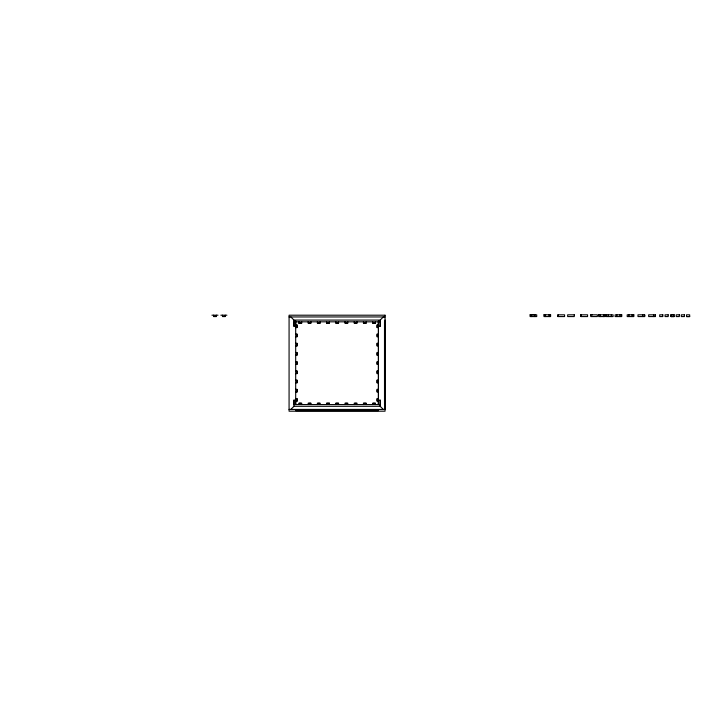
<?xml version="1.0" encoding="UTF-8"?>
<svg xmlns="http://www.w3.org/2000/svg" width="726" height="726" viewBox="0 0 726 726"><rect width="100%" height="100%" fill="white"/><g stroke="black" fill="none" stroke-linecap="round" stroke-linejoin="round"><path stroke-width="1.09" d="M383.301 409.437L380.188 406.315L380.197 400.153L378.437 400.153L378.437 404.563L378.437 321.827L378.446 326.237L380.197 326.237L380.188 321.827L293.93 321.827L293.939 326.237L295.691 326.237L295.682 321.827M385.061 320.075L385.052 409.437L289.075 409.437M557.94 314.821L557.94 316.572L564.565 316.572L564.565 314.821L557.94 314.821L557.94 316.572M603.542 314.803L603.542 316.563L603.542 314.821L605.293 314.803L605.293 316.563L598.669 316.572L598.669 314.803L600.42 314.803L600.42 316.572M605.293 316.563L605.293 314.803L598.669 314.812M655.288 316.572L655.288 314.821L648.663 314.821L648.663 316.572L655.297 316.572L655.288 314.821M295.682 320.783L295.682 404.563L295.691 400.153L293.939 400.153L293.93 404.563L380.188 404.563M290.827 409.437L293.939 406.315L380.188 406.315L380.188 400.153M290.827 316.953L293.939 320.075L380.188 320.075L383.301 316.953M671.033 314.821L674.191 314.803L674.155 316.572L671.033 316.572L671.033 314.821L674.155 314.821M671.033 316.572L674.191 316.554M530.107 314.821L536.723 314.821L536.723 316.572L530.107 316.572L530.107 314.821L534.971 314.821L534.971 316.572M543.974 314.821L550.607 314.821L550.607 316.572L543.974 316.572L543.983 314.812L545.734 314.812M686.587 316.572L689.7 316.572L689.655 314.821L686.533 314.821L686.533 316.572L689.655 316.572M590.746 314.821L597.362 314.821L597.362 316.572L590.746 316.572L590.746 314.803L592.498 314.803M548.856 314.821L550.607 314.821M580.936 314.821L587.57 314.821L587.57 316.572L580.936 316.572L580.936 314.821L580.936 316.572M606.446 314.821L613.08 314.821L613.08 316.572L606.446 316.572L606.446 314.821L606.455 316.572M211.928 315.193L218 315.193M220.84 315.193L226.902 315.193M213.753 316.463L216.176 316.463M222.655 316.463L225.087 316.463M289.075 316.953L385.052 316.953M299.13 323.097L301.562 323.097M308.341 323.097L310.773 323.097M317.552 323.097L319.985 323.097M326.764 323.097L329.196 323.097M335.975 323.097L338.407 323.097M345.186 323.097L347.618 323.097M354.397 323.097L356.829 323.097M363.608 323.097L366.049 323.097M372.819 323.097L375.26 323.097M375.424 323.206L372.656 323.206L372.665 321.827M295.682 324.84L297.061 324.84L297.061 327.598L295.682 327.598M378.437 324.84L377.066 324.84L377.066 327.598L378.437 327.598M295.682 334.051L297.061 334.051L297.061 336.81L295.682 336.81M378.437 334.051L377.066 334.051L377.066 336.81L378.437 336.81M295.682 343.262L297.061 343.262L297.061 346.021L295.682 346.021M378.437 343.262L377.066 343.262L377.066 346.021L378.437 346.021M295.682 352.473L297.061 352.473L297.061 355.232L295.682 355.232M378.437 352.473L377.066 352.473L377.066 355.232L378.437 355.232M295.682 361.684L297.061 361.684L297.061 364.443L295.682 364.443M378.437 361.684L377.066 361.684L377.066 364.443L378.437 364.443M295.682 370.895L297.061 370.895L297.061 373.654L295.682 373.654M378.437 370.895L377.066 370.895L377.066 373.654L378.437 373.654M295.682 380.106L297.061 380.106L297.061 382.865L295.682 382.865M378.437 380.106L377.066 380.106L377.066 382.865L378.437 382.865M295.682 389.317L297.061 389.317L297.061 392.076L295.682 392.076M378.437 389.317L377.066 389.317L377.066 392.076L378.437 392.076M295.682 398.529L297.061 398.529L297.061 401.287L295.682 401.287M378.437 398.529L377.066 398.529L377.066 401.287L378.437 401.287M299.13 403.302L301.208 403.302M308.704 403.302L310.782 403.302M317.915 403.302L319.64 403.302M326.773 403.302L328.851 403.302M335.984 403.302L338.416 403.302M345.558 403.302L347.273 403.302M354.769 403.302L356.484 403.302M363.617 403.302L366.049 403.302M373.191 403.302L375.26 403.302M295.691 410.635L378.437 410.635M653.527 314.821L653.536 316.572M671.078 314.803L671.078 316.554M642.846 314.821L642.846 316.572M632.074 314.821L632.074 316.572M628.952 314.821L628.952 316.572M619.995 314.821L619.995 316.572M616.882 314.821L616.882 316.572M611.328 314.812L611.328 316.572M608.207 314.821L608.207 316.572M549.228 314.821L549.228 316.572M545.362 314.812L545.362 316.572M531.486 314.821L531.486 316.572M384.499 321.827L384.508 404.563M380.188 320.075L380.188 326.237M378.428 320.783L378.437 404.563M377.175 325.357L377.175 327.426M377.175 334.568L377.175 336.283M377.175 343.425L377.175 345.494M377.175 352.99L377.175 355.068M377.175 362.201L377.175 363.926M377.175 371.059L377.175 373.137M377.175 380.27L377.175 382.702M377.175 389.844L377.175 391.559M377.175 399.055L377.175 400.77M375.424 321.827L375.415 323.206M375.433 404.563L375.424 403.184L372.665 403.184L372.674 404.563M366.213 321.827L366.213 323.206L363.445 323.206L363.445 321.827M366.222 404.563L366.213 403.184L363.454 403.184L363.463 404.563M357.001 321.827L356.992 323.206L354.234 323.206L354.234 321.827M357.001 404.563L357.001 403.184L354.243 403.184L354.243 404.563M347.781 321.827L347.79 323.206L345.022 323.206L345.031 321.827M347.79 404.563L347.79 403.184L345.031 403.184L345.031 404.563M338.57 321.827L338.57 323.206L335.811 323.206L335.811 321.827M338.579 404.563L338.57 403.184L335.82 403.184L335.82 404.563M329.368 404.563L329.368 403.184L326.6 403.184L326.609 404.563M329.359 321.827L329.359 323.206L326.6 323.206L326.6 321.827M329.359 403.184L329.359 404.563M320.148 321.827L320.148 323.206L317.389 323.206L317.389 321.827M320.157 404.563L320.148 403.184L317.389 403.184L317.398 404.563M310.937 321.827L310.937 323.206L308.178 323.206L308.178 321.827M310.946 404.563L310.937 403.184L308.178 403.184L308.187 404.563M301.717 321.827L301.726 323.206L298.958 323.206L298.958 321.827M301.735 404.563L301.726 403.184L298.967 403.184L298.976 404.563M298.967 321.827L298.967 323.206M296.952 325.003L296.952 327.426M296.952 334.214L296.952 336.637M296.952 343.425L296.952 345.848M296.952 352.636L296.952 355.068M296.952 361.847L296.952 364.28M296.952 371.059L296.952 373.491M296.952 380.27L296.952 382.702M296.952 389.49L296.952 391.913M296.952 398.701L296.952 401.124M293.939 320.075L293.939 326.237M293.939 400.153L293.948 406.315M225.251 315.193L225.251 316.572L222.492 316.572L222.492 315.193M216.348 315.193L216.348 316.572L213.589 316.572L213.589 315.193M644.597 314.821L644.588 316.572L637.982 316.572L637.982 314.821L644.606 314.821L644.597 316.572L644.597 314.821M574.284 314.821L567.668 314.821L567.668 316.572L574.284 316.572L574.284 314.821M621.746 314.821L615.131 314.821L615.131 316.572L621.746 316.572L621.746 314.821M633.825 314.821L627.21 314.821L627.21 316.572L633.825 316.572L633.825 314.821M662.82 314.821L659.698 314.821L659.698 316.572L662.82 316.572L662.82 314.821M668.192 314.821L665.08 314.821L665.08 316.572L668.192 316.572L668.192 314.821M679.345 314.821L676.233 314.821L676.233 316.572L679.345 316.572L679.345 314.821M684.418 314.821L681.306 314.821L681.306 316.572L684.418 316.572L684.418 314.821M385.052 315.202L289.075 315.202L289.075 411.188L385.052 411.188L385.052 315.202"/></g></svg>
